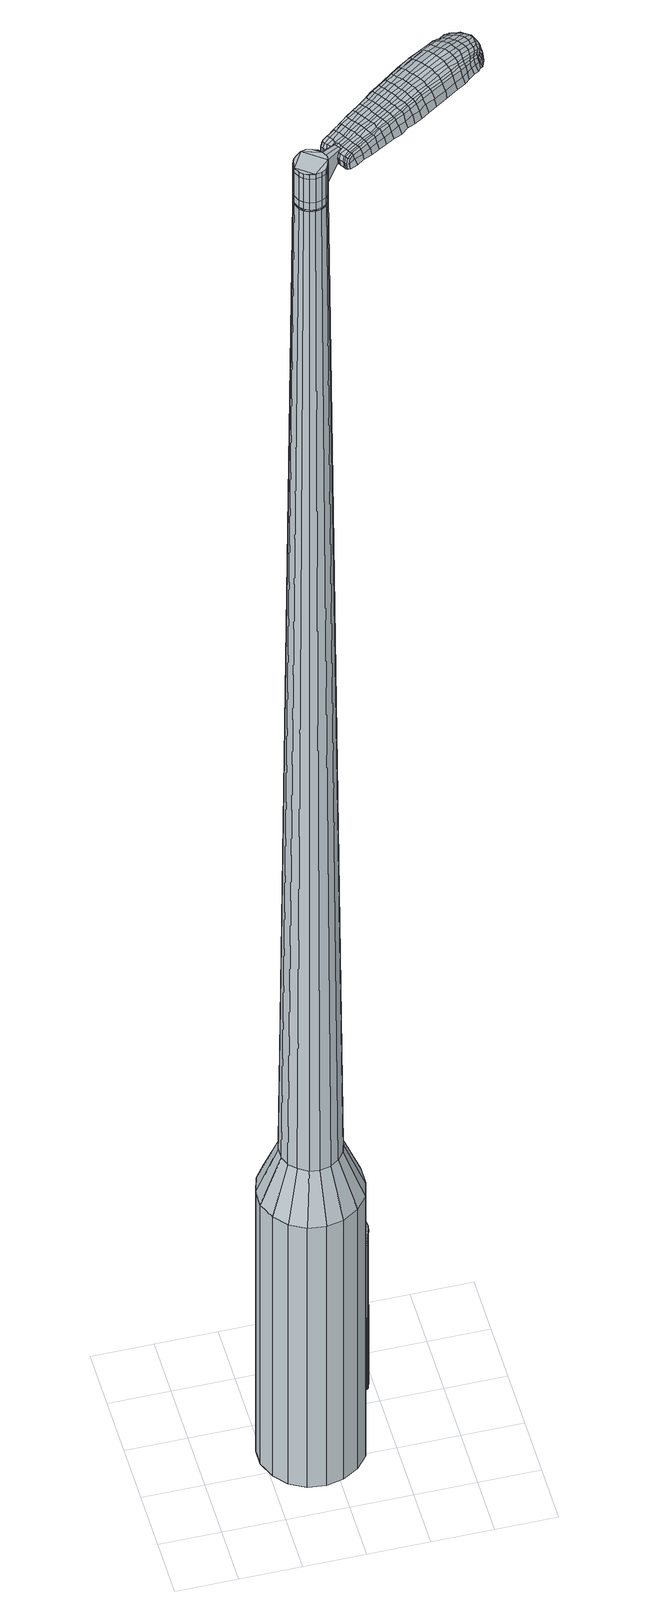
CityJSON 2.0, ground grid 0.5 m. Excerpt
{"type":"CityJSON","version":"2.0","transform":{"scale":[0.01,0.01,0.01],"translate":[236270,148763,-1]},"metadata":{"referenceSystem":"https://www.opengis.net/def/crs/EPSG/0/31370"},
"CityObjects":{
"object1":{"type":"GenericCityObject","attributes":{"cluster":21,"mean_distance_to_centroid":0.13,"new_centroid_x":236270.87,"new_centroid_y":148763.66,"mean_distance_to_camera":10.18,"H1":10.66,"H2":10.54,"Z_final":110.8,"cluster2":-1,"proj_x":236275.42,"proj_y":148771,"id_line":53320,"bearing_l":301.82,"distance":8.64,"orientation":"left","G_obj":31.82},"geometry":[{"type":"MultiSurface","lod":"2","boundaries":[[[0,1,2,3]],[[1,4,5,2]],[[4,6,7,5]],[[6,8,9,7]],[[8,10,11,9]],[[10,12,13,11]],[[12,14,15,13]],[[14,16,17,15]],[[16,18,19,17]],[[18,20,21,19]],[[20,22,23,21]],[[22,24,25,23]],[[24,26,27,25]],[[26,28,29,27]],[[28,30,31,29]],[[30,32,33,31]],[[32,34,35,33]],[[34,0,3,35]],[[36,37,38,39]],[[38,40,41,42]],[[41,43,42]],[[42,44,45,46]],[[45,47,46]],[[46,48,49,50]],[[49,51,50]],[[42,46,50,38]],[[50,52,39,38]],[[53,36,39]],[[2,5,7,35]],[[7,9,11,15]],[[11,13,15]],[[15,17,19,23]],[[19,21,23]],[[23,25,27,31]],[[27,29,31]],[[15,23,31,7]],[[31,33,35,7]],[[3,2,35]],[[1,0,54,55]],[[0,34,56,54]],[[34,32,57,56]],[[32,30,58,57]],[[30,28,59,58]],[[28,26,60,59]],[[26,24,61,60]],[[24,22,62,61]],[[22,20,63,62]],[[20,18,64,63]],[[18,16,65,64]],[[16,14,66,65]],[[14,12,67,66]],[[12,10,68,67]],[[10,8,69,68]],[[8,6,70,69]],[[6,4,71,70]],[[4,1,55,71]],[[55,54,72,73]],[[54,56,74,72]],[[56,57,75,74]],[[57,58,76,75]],[[58,59,77,76]],[[59,60,78,77]],[[60,61,79,78]],[[61,62,80,79]],[[62,63,81,80]],[[63,64,82,81]],[[64,65,83,82]],[[65,66,84,83]],[[66,67,85,84]],[[67,68,86,85]],[[68,69,87,86]],[[69,70,88,87]],[[70,71,89,88]],[[71,55,73,89]],[[90,91,92,93]],[[94,95,91,90]],[[75,96,95,94]],[[97,98,96,75]],[[99,100,98,97]],[[78,101,100,99]],[[102,103,101,78]],[[104,105,103,102]],[[106,107,105,104]],[[108,109,107,106]],[[110,111,109,108]],[[112,113,111,110]],[[114,115,113,112]],[[116,117,115,114]],[[118,119,117,116]],[[88,120,119,118]],[[121,122,120,88]],[[93,92,122,121]],[[123,124,125,126]],[[127,123,126,128]],[[129,127,128,130]],[[131,129,130,132]],[[133,131,132,134]],[[135,133,134,136]],[[137,135,136,138]],[[139,137,138,140]],[[141,139,140,142]],[[143,141,142,144]],[[145,143,144,146]],[[147,145,146,148]],[[149,147,148,150]],[[151,149,150,152]],[[153,151,152,154]],[[155,153,154,156]],[[73,72,90,93]],[[72,74,94,90]],[[74,75,94]],[[76,97,75]],[[76,77,99,97]],[[77,78,99]],[[79,102,78]],[[79,80,104,102]],[[80,81,106,104]],[[81,82,108,106]],[[82,83,110,108]],[[83,84,112,110]],[[84,85,114,112]],[[85,86,116,114]],[[86,87,118,116]],[[87,88,118]],[[89,121,88]],[[89,73,93,121]],[[157,158,92,91]],[[158,159,122,92]],[[159,120,122]],[[160,119,120]],[[160,161,117,119]],[[161,162,115,117]],[[162,163,113,115]],[[163,164,111,113]],[[164,165,109,111]],[[165,166,107,109]],[[166,167,105,107]],[[167,168,103,105]],[[168,101,103]],[[169,100,101]],[[169,170,98,100]],[[170,96,98]],[[171,95,96]],[[171,157,91,95]],[[39,52,155,172]],[[158,157,173,156]],[[53,39,172,124]],[[157,171,125,173]],[[36,53,124,123]],[[171,96,126,125]],[[37,36,123,127]],[[96,170,128,126]],[[38,37,127,129]],[[170,169,130,128]],[[40,38,129,131]],[[169,101,132,130]],[[41,40,131,133]],[[101,168,134,132]],[[43,41,133,135]],[[168,167,136,134]],[[42,43,135,137]],[[167,166,138,136]],[[44,42,137,139]],[[166,165,140,138]],[[45,44,139,141]],[[165,164,142,140]],[[47,45,141,143]],[[164,163,144,142]],[[46,47,143,145]],[[163,162,146,144]],[[48,46,145,147]],[[162,161,148,146]],[[49,48,147,149]],[[161,160,150,148]],[[51,49,149,151]],[[160,120,152,150]],[[50,51,151,153]],[[120,159,154,152]],[[52,50,153,155]],[[159,158,156,154]],[[155,156,174,175]],[[156,173,176,174]],[[173,125,177,176]],[[125,124,178,177]],[[124,172,179,178]],[[172,155,175,179]],[[180,181,182,183]],[[184,180,183,185]],[[180,184,186,187]],[[181,180,187,188]],[[189,190,191,192]],[[193,189,192,194]],[[189,193,195,196]],[[190,189,196,197]],[[198,199,200,201]],[[202,198,201,203]],[[198,202,204,205]],[[199,198,205,206]],[[207,208,209,210]],[[211,207,210,212]],[[207,211,213,214]],[[208,207,214,215]],[[216,217,218,219]],[[220,216,219,221]],[[216,220,222,223]],[[217,216,223,224]],[[225,226,227,228]],[[229,225,228,230]],[[225,229,231,232]],[[226,225,232,233]],[[234,235,236,237]],[[226,234,237,227]],[[234,226,233,238]],[[235,234,238,239]],[[240,241,242,243]],[[235,240,243,236]],[[240,235,239,244]],[[241,240,244,245]],[[246,184,185,247]],[[241,246,247,242]],[[246,241,245,248]],[[184,246,248,186]],[[249,250,251,252]],[[253,249,252,254]],[[249,253,255,256]],[[250,249,256,257]],[[258,259,260,261]],[[250,258,261,251]],[[258,250,257,262]],[[259,258,262,263]],[[264,265,266,267]],[[259,264,267,260]],[[264,259,263,268]],[[265,264,268,269]],[[270,271,272,273]],[[265,270,273,266]],[[270,265,269,274]],[[271,270,274,275]],[[276,181,188,277]],[[271,276,277,272]],[[276,271,275,278]],[[181,276,278,182]],[[279,280,281,282]],[[283,279,282,284]],[[279,283,285,286]],[[280,279,286,287]],[[288,289,290,291]],[[280,288,291,281]],[[288,280,287,292]],[[289,288,292,293]],[[294,295,296,297]],[[289,294,297,290]],[[294,289,293,298]],[[295,294,298,299]],[[300,193,194,301]],[[295,300,301,296]],[[300,295,299,302]],[[193,300,302,195]],[[303,304,305,306]],[[307,303,306,308]],[[303,307,309,310]],[[304,303,310,311]],[[312,313,314,315]],[[304,312,315,305]],[[312,304,311,316]],[[313,312,316,317]],[[318,319,320,321]],[[313,318,321,314]],[[318,313,317,322]],[[319,318,322,323]],[[324,325,326,327]],[[319,324,327,320]],[[324,319,323,328]],[[325,324,328,329]],[[330,190,197,331]],[[325,330,331,326]],[[330,325,329,332]],[[190,330,332,191]],[[333,219,218,334]],[[335,333,334,336]],[[333,335,337,338]],[[219,333,338,221]],[[339,335,336,340]],[[341,339,340,342]],[[339,341,343,344]],[[335,339,344,337]],[[345,341,342,346]],[[347,345,346,348]],[[345,347,349,350]],[[341,345,350,343]],[[351,347,348,352]],[[353,351,352,354]],[[351,353,355,356]],[[347,351,356,349]],[[357,353,354,358]],[[208,357,358,209]],[[357,208,215,359]],[[353,357,359,355]],[[360,361,206,205]],[[362,360,205,204]],[[360,362,363,364]],[[361,360,364,365]],[[366,367,365,364]],[[368,366,364,363]],[[366,368,369,370]],[[367,366,370,371]],[[372,373,371,370]],[[374,372,370,369]],[[372,374,375,376]],[[373,372,376,377]],[[378,379,377,376]],[[380,378,376,375]],[[378,380,213,211]],[[379,378,211,212]],[[381,382,383,384]],[[283,381,384,285]],[[381,283,284,385]],[[382,381,385,386]],[[387,202,203,388]],[[382,387,388,383]],[[387,382,386,389]],[[202,387,389,204]],[[390,391,392,393]],[[229,390,393,231]],[[390,229,230,394]],[[391,390,394,395]],[[396,397,398,399]],[[391,396,399,392]],[[396,391,395,400]],[[397,396,400,401]],[[402,199,206,403]],[[397,402,403,398]],[[402,397,401,404]],[[199,402,404,200]],[[405,406,407,408]],[[187,405,408,188]],[[405,187,186,409]],[[406,405,409,410]],[[411,412,413,414]],[[406,411,414,407]],[[411,406,410,415]],[[412,411,415,416]],[[417,210,209,418]],[[412,417,418,413]],[[417,412,416,419]],[[210,417,419,212]],[[420,421,422,423]],[[192,420,423,194]],[[420,192,191,424]],[[421,420,424,425]],[[426,214,213,427]],[[421,426,427,422]],[[426,421,425,428]],[[214,426,428,215]],[[429,430,431,432]],[[307,429,432,309]],[[429,307,308,433]],[[430,429,433,434]],[[435,220,221,436]],[[430,435,436,431]],[[435,430,434,437]],[[220,435,437,222]],[[438,439,440,441]],[[253,438,441,255]],[[438,253,254,442]],[[439,438,442,443]],[[444,445,446,447]],[[439,444,447,440]],[[444,439,443,448]],[[445,444,448,449]],[[450,217,224,451]],[[445,450,451,446]],[[450,445,449,452]],[[217,450,452,218]],[[453,454,443,442]],[[252,453,442,254]],[[453,252,251,455]],[[454,453,455,456]],[[457,458,449,448]],[[454,457,448,443]],[[457,454,456,459]],[[458,457,459,460]],[[461,334,218,452]],[[458,461,452,449]],[[461,458,460,462]],[[334,461,462,336]],[[463,464,465,466]],[[310,463,466,311]],[[463,310,309,432]],[[464,463,432,431]],[[467,338,337,468]],[[464,467,468,465]],[[467,464,431,436]],[[338,467,436,221]],[[469,470,456,455]],[[261,469,455,251]],[[469,261,260,471]],[[470,469,471,472]],[[473,474,460,459]],[[470,473,459,456]],[[473,470,472,475]],[[474,473,475,476]],[[477,340,336,462]],[[474,477,462,460]],[[477,474,476,478]],[[340,477,478,342]],[[479,480,481,482]],[[316,479,482,317]],[[479,316,311,466]],[[480,479,466,465]],[[483,344,343,484]],[[480,483,484,481]],[[483,480,465,468]],[[344,483,468,337]],[[485,486,472,471]],[[267,485,471,260]],[[485,267,266,487]],[[486,485,487,488]],[[489,490,476,475]],[[486,489,475,472]],[[489,486,488,491]],[[490,489,491,492]],[[493,346,342,478]],[[490,493,478,476]],[[493,490,492,494]],[[346,493,494,348]],[[495,496,497,498]],[[322,495,498,323]],[[495,322,317,482]],[[496,495,482,481]],[[499,350,349,500]],[[496,499,500,497]],[[499,496,481,484]],[[350,499,484,343]],[[501,502,488,487]],[[273,501,487,266]],[[501,273,272,503]],[[502,501,503,504]],[[505,506,492,491]],[[502,505,491,488]],[[505,502,504,507]],[[506,505,507,508]],[[509,352,348,494]],[[506,509,494,492]],[[509,506,508,510]],[[352,509,510,354]],[[511,512,513,514]],[[328,511,514,329]],[[511,328,323,498]],[[512,511,498,497]],[[515,356,355,516]],[[512,515,516,513]],[[515,512,497,500]],[[356,515,500,349]],[[517,518,504,503]],[[277,517,503,272]],[[517,277,188,408]],[[518,517,408,407]],[[519,520,508,507]],[[518,519,507,504]],[[519,518,407,414]],[[520,519,414,413]],[[521,358,354,510]],[[520,521,510,508]],[[521,520,413,418]],[[358,521,418,209]],[[522,523,425,424]],[[332,522,424,191]],[[522,332,329,514]],[[523,522,514,513]],[[524,359,215,428]],[[523,524,428,425]],[[524,523,513,516]],[[359,524,516,355]],[[525,526,386,385]],[[282,525,385,284]],[[525,282,281,527]],[[526,525,527,528]],[[529,362,204,389]],[[526,529,389,386]],[[529,526,528,530]],[[362,529,530,363]],[[531,532,533,534]],[[232,531,534,233]],[[531,232,231,393]],[[532,531,393,392]],[[535,536,537,538]],[[532,535,538,533]],[[535,532,392,399]],[[536,535,399,398]],[[539,361,365,540]],[[536,539,540,537]],[[539,536,398,403]],[[361,539,403,206]],[[541,542,528,527]],[[291,541,527,281]],[[541,291,290,543]],[[542,541,543,544]],[[545,368,363,530]],[[542,545,530,528]],[[545,542,544,546]],[[368,545,546,369]],[[547,548,549,550]],[[238,547,550,239]],[[547,238,233,534]],[[548,547,534,533]],[[551,552,553,554]],[[548,551,554,549]],[[551,548,533,538]],[[552,551,538,537]],[[555,367,371,556]],[[552,555,556,553]],[[555,552,537,540]],[[367,555,540,365]],[[557,558,544,543]],[[297,557,543,290]],[[557,297,296,559]],[[558,557,559,560]],[[561,374,369,546]],[[558,561,546,544]],[[561,558,560,562]],[[374,561,562,375]],[[563,564,565,566]],[[244,563,566,245]],[[563,244,239,550]],[[564,563,550,549]],[[567,568,569,570]],[[564,567,570,565]],[[567,564,549,554]],[[568,567,554,553]],[[571,373,377,572]],[[568,571,572,569]],[[571,568,553,556]],[[373,571,556,371]],[[573,574,560,559]],[[301,573,559,296]],[[573,301,194,423]],[[574,573,423,422]],[[575,380,375,562]],[[574,575,562,560]],[[575,574,422,427]],[[380,575,427,213]],[[576,577,410,409]],[[248,576,409,186]],[[576,248,245,566]],[[577,576,566,565]],[[578,579,416,415]],[[577,578,415,410]],[[578,577,565,570]],[[579,578,570,569]],[[580,379,212,419]],[[579,580,419,416]],[[580,579,569,572]],[[379,580,572,377]],[[581,582,583,584]],[[584,583,585,586]],[[587,585,583,588]],[[588,583,582,589]],[[590,591,592,593]],[[593,592,594,595]],[[596,594,592,597]],[[597,592,591,598]],[[599,600,601,602]],[[602,601,603,604]],[[605,603,601,606]],[[606,601,600,607]],[[608,609,610,611]],[[611,610,612,613]],[[614,612,610,615]],[[615,610,609,616]],[[617,618,619,620]],[[620,619,621,622]],[[623,621,619,624]],[[624,619,618,625]],[[626,627,628,629]],[[629,628,630,631]],[[632,630,628,633]],[[633,628,627,634]],[[635,636,637,638]],[[638,637,627,626]],[[634,627,637,639]],[[639,637,636,640]],[[641,642,643,644]],[[644,643,636,635]],[[640,636,643,645]],[[645,643,642,646]],[[586,585,647,648]],[[648,647,642,641]],[[646,642,647,649]],[[649,647,585,587]],[[650,651,652,653]],[[653,652,654,655]],[[656,654,652,657]],[[657,652,651,658]],[[659,660,661,662]],[[662,661,651,650]],[[658,651,661,663]],[[663,661,660,664]],[[665,666,667,668]],[[668,667,660,659]],[[664,660,667,669]],[[669,667,666,670]],[[671,672,673,674]],[[674,673,666,665]],[[670,666,673,675]],[[675,673,672,676]],[[589,582,677,678]],[[678,677,672,671]],[[676,672,677,679]],[[679,677,582,581]],[[680,681,682,683]],[[683,682,684,685]],[[686,684,682,687]],[[687,682,681,688]],[[689,690,691,692]],[[692,691,681,680]],[[688,681,691,693]],[[693,691,690,694]],[[695,696,697,698]],[[698,697,690,689]],[[694,690,697,699]],[[699,697,696,700]],[[595,594,701,702]],[[702,701,696,695]],[[700,696,701,703]],[[703,701,594,596]],[[704,705,706,707]],[[707,706,708,709]],[[710,708,706,711]],[[711,706,705,712]],[[713,714,715,716]],[[716,715,705,704]],[[712,705,715,717]],[[717,715,714,718]],[[719,720,721,722]],[[722,721,714,713]],[[718,714,721,723]],[[723,721,720,724]],[[725,726,727,728]],[[728,727,720,719]],[[724,720,727,729]],[[729,727,726,730]],[[598,591,731,732]],[[732,731,726,725]],[[730,726,731,733]],[[733,731,591,590]],[[617,620,734,735]],[[735,734,736,737]],[[738,736,734,739]],[[739,734,620,622]],[[737,736,740,741]],[[741,740,742,743]],[[744,742,740,745]],[[745,740,736,738]],[[743,742,746,747]],[[747,746,748,749]],[[750,748,746,751]],[[751,746,742,744]],[[749,748,752,753]],[[753,752,754,755]],[[756,754,752,757]],[[757,752,748,750]],[[755,754,758,759]],[[759,758,609,608]],[[616,609,758,760]],[[760,758,754,756]],[[607,761,762,606]],[[606,762,763,605]],[[764,763,762,765]],[[765,762,761,766]],[[766,767,768,765]],[[765,768,769,764]],[[770,769,768,771]],[[771,768,767,772]],[[772,773,774,771]],[[771,774,775,770]],[[776,775,774,777]],[[777,774,773,778]],[[778,779,780,777]],[[777,780,781,776]],[[614,781,780,612]],[[612,780,779,613]],[[782,783,784,785]],[[785,784,684,686]],[[685,684,784,786]],[[786,784,783,787]],[[604,603,788,789]],[[789,788,783,782]],[[787,783,788,790]],[[790,788,603,605]],[[791,792,793,794]],[[794,793,630,632]],[[631,630,793,795]],[[795,793,792,796]],[[797,798,799,800]],[[800,799,792,791]],[[796,792,799,801]],[[801,799,798,802]],[[607,600,803,804]],[[804,803,798,797]],[[802,798,803,805]],[[805,803,600,599]],[[806,807,808,809]],[[809,808,588,589]],[[587,588,808,810]],[[810,808,807,811]],[[812,813,814,815]],[[815,814,807,806]],[[811,807,814,816]],[[816,814,813,817]],[[608,611,818,819]],[[819,818,813,812]],[[817,813,818,820]],[[820,818,611,613]],[[821,822,823,824]],[[824,823,593,595]],[[590,593,823,825]],[[825,823,822,826]],[[614,615,827,828]],[[828,827,822,821]],[[826,822,827,829]],[[829,827,615,616]],[[830,831,832,833]],[[833,832,708,710]],[[709,708,832,834]],[[834,832,831,835]],[[622,621,836,837]],[[837,836,831,830]],[[835,831,836,838]],[[838,836,621,623]],[[839,840,841]],[[841,840,654,656]],[[655,654,840,842]],[[842,840,839,843]],[[844,845,846,847]],[[847,846,839,841]],[[843,839,846,848]],[[848,846,845,849]],[[625,618,850,851]],[[851,850,845,844]],[[849,845,850,852]],[[852,850,618,617]],[[843,853,854,842]],[[842,854,653,655]],[[650,653,854,855]],[[855,854,853,856]],[[849,857,858,848]],[[848,858,853,843]],[[856,853,858,859]],[[859,858,857,860]],[[617,735,861,852]],[[852,861,857,849]],[[860,857,861,862]],[[862,861,735,737]],[[863,864,865,866]],[[866,865,711,712]],[[710,711,865,833]],[[833,865,864,830]],[[738,739,867,868]],[[868,867,864,863]],[[830,864,867,837]],[[837,867,739,622]],[[856,869,855]],[[855,869,662,650]],[[659,662,869,870]],[[870,869,871]],[[860,872,873,859]],[[859,873,869,856]],[[871,869,873,874]],[[874,873,872,875]],[[737,741,876,862]],[[862,876,872,860]],[[875,872,876,877]],[[877,876,741,743]],[[878,879,880,881]],[[881,880,717,718]],[[712,717,880,866]],[[866,880,879,863]],[[744,745,882,883]],[[883,882,879,878]],[[863,879,882,868]],[[868,882,745,738]],[[871,884,885,870]],[[870,885,668,659]],[[665,668,885,886]],[[886,885,884,887]],[[875,888,889,874]],[[874,889,884,871]],[[887,884,889,890]],[[890,889,888,891]],[[743,747,892,877]],[[877,892,888,875]],[[891,888,892,893]],[[893,892,747,749]],[[894,895,896,897]],[[897,896,723,724]],[[718,723,896,881]],[[881,896,895,878]],[[750,751,898,899]],[[899,898,895,894]],[[878,895,898,883]],[[883,898,751,744]],[[887,900,901,886]],[[886,901,674,665]],[[671,674,901,902]],[[902,901,900,903]],[[891,904,905,890]],[[890,905,900,887]],[[903,900,905,906]],[[906,905,904,907]],[[749,753,908,893]],[[893,908,904,891]],[[907,904,908,909]],[[909,908,753,755]],[[910,911,912,913]],[[913,912,729,730]],[[724,729,912,897]],[[897,912,911,894]],[[756,757,914,915]],[[915,914,911,910]],[[894,911,914,899]],[[899,914,757,750]],[[903,916,917,902]],[[902,917,678,671]],[[589,678,917,809]],[[809,917,916,806]],[[907,918,919,906]],[[906,919,916,903]],[[806,916,919,815]],[[815,919,918,812]],[[755,759,920,909]],[[909,920,918,907]],[[812,918,920,819]],[[819,920,759,608]],[[826,921,922,825]],[[825,922,733,590]],[[730,733,922,913]],[[913,922,921,910]],[[616,760,923,829]],[[829,923,921,826]],[[910,921,923,915]],[[915,923,760,756]],[[787,924,925,786]],[[786,925,683,685]],[[680,683,925,926]],[[926,925,924,927]],[[605,763,928,790]],[[790,928,924,787]],[[927,924,928,929]],[[929,928,763,764]],[[930,931,932,933]],[[933,932,633,634]],[[632,633,932,794]],[[794,932,931,791]],[[934,935,936,937]],[[937,936,931,930]],[[791,931,936,800]],[[800,936,935,797]],[[766,761,938,939]],[[939,938,935,934]],[[797,935,938,804]],[[804,938,761,607]],[[927,940,941,926]],[[926,941,692,680]],[[689,692,941,942]],[[942,941,940,943]],[[764,769,944,929]],[[929,944,940,927]],[[943,940,944,945]],[[945,944,769,770]],[[946,947,948,949]],[[949,948,639,640]],[[634,639,948,933]],[[933,948,947,930]],[[950,951,952,953]],[[953,952,947,946]],[[930,947,952,937]],[[937,952,951,934]],[[772,767,954,955]],[[955,954,951,950]],[[934,951,954,939]],[[939,954,767,766]],[[943,956,957,942]],[[942,957,698,689]],[[695,698,957,958]],[[958,957,956,959]],[[770,775,960,945]],[[945,960,956,943]],[[959,956,960,961]],[[961,960,775,776]],[[962,963,964,965]],[[965,964,645,646]],[[640,645,964,949]],[[949,964,963,946]],[[966,967,968,969]],[[969,968,963,962]],[[946,963,968,953]],[[953,968,967,950]],[[778,773,970,971]],[[971,970,967,966]],[[950,967,970,955]],[[955,970,773,772]],[[959,972,973,958]],[[958,973,702,695]],[[595,702,973,824]],[[824,973,972,821]],[[776,781,974,961]],[[961,974,972,959]],[[821,972,974,828]],[[828,974,781,614]],[[811,975,976,810]],[[810,976,649,587]],[[646,649,976,965]],[[965,976,975,962]],[[817,977,978,816]],[[816,978,975,811]],[[962,975,978,969]],[[969,978,977,966]],[[613,779,979,820]],[[820,979,977,817]],[[966,977,979,971]],[[971,979,779,778]],[[581,584,183,182]],[[584,586,185,183]],[[596,597,196,195]],[[597,598,197,196]],[[599,602,201,200]],[[602,604,203,201]],[[623,624,223,222]],[[624,625,224,223]],[[626,629,228,227]],[[629,631,230,228]],[[635,638,237,236]],[[638,626,227,237]],[[641,644,243,242]],[[644,635,236,243]],[[586,648,247,185]],[[648,641,242,247]],[[656,657,256,255]],[[657,658,257,256]],[[658,663,262,257]],[[663,664,263,262]],[[664,669,268,263]],[[669,670,269,268]],[[670,675,274,269]],[[675,676,275,274]],[[676,679,278,275]],[[679,581,182,278]],[[686,687,286,285]],[[687,688,287,286]],[[688,693,292,287]],[[693,694,293,292]],[[694,699,298,293]],[[699,700,299,298]],[[700,703,302,299]],[[703,596,195,302]],[[704,707,306,305]],[[707,709,308,306]],[[713,716,315,314]],[[716,704,305,315]],[[719,722,321,320]],[[722,713,314,321]],[[725,728,327,326]],[[728,719,320,327]],[[598,732,331,197]],[[732,725,326,331]],[[782,785,384,383]],[[785,686,285,384]],[[604,789,388,203]],[[789,782,383,388]],[[631,795,394,230]],[[795,796,395,394]],[[796,801,400,395]],[[801,802,401,400]],[[802,805,404,401]],[[805,599,200,404]],[[709,834,433,308]],[[834,835,434,433]],[[835,838,437,434]],[[838,623,222,437]],[[841,441,440]],[[841,656,255,441]],[[844,847,447,446]],[[847,841,440,447]],[[625,851,451,224]],[[851,844,446,451]],[[980,981,982,983]],[[984,985,983,982]],[[986,987,988,989]],[[990,991,992,993]],[[981,994,995,982]],[[996,984,982,995]],[[997,986,989,998]],[[999,1000,991,990]],[[994,1001,1002,995]],[[1002,1003,996,995]],[[1004,997,998,1005]],[[1006,1000,999,1007]],[[1001,1008,1009,1002]],[[1009,1010,1003,1002]],[[1011,1004,1005,1012]],[[1013,1006,1007,1014]],[[1015,1016,1017,1018]],[[1019,1020,1016,1015]],[[1019,1021,1022,1020]],[[1021,1023,1024,1022]],[[1025,1026,1027,1028]],[[1029,1030,1026,1025]],[[1031,1032,1030,1029]],[[1033,1034,1032,1031]],[[1028,1017,1016,1025]],[[1025,1016,1020,1029]],[[1020,1022,1031,1029]],[[1022,1024,1033,1031]],[[989,988,985,984]],[[998,989,984,996]],[[1003,1005,998,996]],[[1010,1012,1005,1003]],[[990,993,987,986]],[[999,990,986,997]],[[1007,999,997,1004]],[[1014,1007,1004,1011]],[[991,1015,1018,992]],[[1000,1019,1015,991]],[[1021,1019,1000,1006]],[[1023,1021,1006,1013]],[[1035,1036,1037,1038]],[[1037,1039,1040,1041]],[[1037,1041,1042,1043]],[[1037,1043,1038]],[[1044,1035,1038,1045]],[[1046,1045,1038,1047]],[[1048,1047,1038]],[[1049,1037,1036,1050]],[[1051,1049,1050,1052]],[[1053,1051,1052,1054]],[[1055,1053,1054,1056]],[[1057,1055,1056,1058]],[[1058,1059,1060,1061]],[[1058,1061,1062,1063]],[[1058,1063,1064,1065]],[[1064,1066,1067,1068]],[[1064,1068,1069,1070]],[[1064,1070,1065]],[[1058,1065,1057]],[[1071,1072,1036,1035]],[[1073,1074,1039,1037]],[[1075,1076,1048,1038]],[[1072,1077,1050,1036]],[[1078,1073,1037,1049]],[[1077,1079,1052,1050]],[[1080,1078,1049,1051]],[[1079,1081,1054,1052]],[[1082,1080,1051,1053]],[[1081,1083,1056,1054]],[[1084,1082,1053,1055]],[[1083,1085,1058,1056]],[[1086,1084,1055,1057]],[[1085,1087,1059,1058]],[[1088,1089,1066,1064]],[[1090,1086,1057,1065]],[[1060,1059,1087,1091]],[[1061,1060,1091,1092]],[[1062,1061,1092,1093]],[[1063,1062,1093,1094]],[[1064,1063,1094,1088]],[[1095,1071,1035,1044]],[[1096,1095,1044,1045]],[[1097,1096,1045,1046]],[[1098,1097,1046,1047]],[[1076,1098,1047,1048]],[[1040,1039,1074,1099]],[[1067,1066,1089,1100]],[[1041,1040,1099,1101]],[[1042,1041,1101,1102]],[[1043,1042,1102,1103]],[[1038,1043,1103,1075]],[[1068,1067,1100,1104]],[[1069,1068,1104,1105]],[[1070,1069,1105,1106]],[[1065,1070,1106,1090]]]}]}
},
"vertices":[
[123,91,384],[129,77,384],[129,77,96],[123,91,96],[129,62,384],[129,62,96],[125,48,384],[125,48,96],[116,37,384],[116,37,96],[103,29,384],[103,29,96],[89,26,384],[89,26,96],[74,28,384],[74,28,96],[61,35,384],[61,35,96],[52,46,384],[52,46,96],[46,60,384],[46,60,96],[46,74,384],[46,74,96],[50,88,384],[50,88,96],[59,100,384],[59,100,96],[72,108,384],[72,108,96],[86,111,384],[86,111,96],[101,109,384],[101,109,96],[114,102,384],[114,102,96],[92,81,1524],[87,82,1524],[83,81,1524],[99,76,1524],[79,78,1524],[76,75,1524],[74,66,1524],[74,70,1524],[76,61,1524],[79,58,1524],[88,55,1524],[83,56,1524],[93,56,1524],[97,58,1524],[101,67,1524],[99,62,1524],[101,71,1524],[96,79,1524],[109,82,429],[112,74,429],[103,88,429],[95,92,429],[87,94,429],[78,92,429],[71,87,429],[65,80,429],[63,72,429],[63,63,429],[66,55,429],[72,49,429],[80,44,429],[88,43,429],[97,45,429],[104,50,429],[110,57,429],[112,65,429],[99,76,1483],[101,71,1483],[96,79,1483],[92,81,1483],[87,82,1483],[83,81,1483],[79,78,1483],[76,75,1483],[74,70,1483],[74,66,1483],[76,61,1483],[79,58,1483],[83,56,1483],[88,55,1483],[93,56,1483],[97,58,1483],[99,62,1483],[101,67,1483],[98,75,1483],[98,75,1485],[100,71,1485],[100,71,1483],[95,79,1483],[95,79,1485],[92,81,1485],[87,81,1483],[87,81,1485],[83,80,1483],[83,80,1485],[79,78,1485],[76,74,1483],[76,74,1485],[75,70,1483],[75,70,1485],[75,66,1483],[75,66,1485],[77,62,1483],[77,62,1485],[80,58,1483],[80,58,1485],[84,56,1483],[84,56,1485],[88,56,1483],[88,56,1485],[92,56,1483],[92,56,1485],[96,59,1483],[96,59,1485],[99,62,1485],[100,67,1483],[100,67,1485],[92,81,1519],[96,79,1519],[96,79,1493],[92,81,1493],[87,82,1519],[87,82,1493],[83,81,1519],[83,81,1493],[79,78,1519],[79,78,1493],[76,75,1519],[76,75,1493],[74,70,1519],[74,70,1493],[74,66,1519],[74,66,1493],[76,61,1519],[76,61,1493],[79,58,1519],[79,58,1493],[83,56,1519],[83,56,1493],[88,55,1519],[88,55,1493],[93,56,1519],[93,56,1493],[97,58,1519],[97,58,1493],[99,62,1519],[99,62,1493],[101,67,1519],[101,67,1493],[101,71,1519],[101,71,1493],[99,76,1485],[101,71,1485],[101,67,1485],[97,58,1485],[93,56,1485],[88,55,1485],[83,56,1485],[79,58,1485],[76,61,1485],[74,66,1485],[74,70,1485],[76,75,1485],[83,81,1485],[87,82,1485],[96,79,1485],[99,76,1519],[99,76,1493],[117,83,1513],[117,83,1518],[115,85,1513],[113,88,1513],[113,88,1518],[115,85,1518],[188,108,1519],[182,104,1518],[184,104,1509],[190,107,1510],[196,112,1519],[197,112,1510],[194,113,1526],[186,109,1525],[180,105,1525],[168,141,1519],[162,137,1518],[162,135,1525],[168,139,1525],[175,145,1519],[175,144,1526],[176,147,1510],[168,143,1510],[162,139,1509],[240,164,1519],[241,161,1519],[242,162,1513],[240,165,1513],[237,167,1519],[237,168,1513],[235,166,1524],[238,164,1524],[240,160,1524],[177,125,1530],[170,121,1529],[172,119,1529],[178,123,1530],[184,130,1531],[186,127,1531],[182,133,1530],[175,128,1530],[168,125,1529],[108,83,1512],[110,80,1512],[111,81,1517],[109,83,1517],[107,85,1512],[108,86,1517],[107,86,1506],[109,83,1506],[110,81,1506],[238,140,1519],[235,138,1519],[237,137,1512],[239,140,1512],[239,142,1518],[241,141,1512],[238,142,1522],[237,141,1523],[234,139,1524],[231,135,1519],[227,132,1519],[228,131,1512],[233,135,1512],[230,136,1524],[226,133,1525],[222,128,1519],[215,124,1519],[217,124,1511],[224,128,1511],[221,129,1526],[214,125,1526],[206,118,1519],[207,118,1510],[204,119,1526],[123,73,1513],[130,76,1513],[129,77,1518],[122,73,1517],[118,70,1512],[119,71,1516],[119,70,1506],[125,72,1507],[131,76,1507],[137,80,1514],[143,83,1515],[142,84,1520],[135,80,1519],[138,79,1507],[145,83,1507],[150,87,1515],[156,90,1516],[155,91,1522],[148,87,1521],[151,86,1508],[158,90,1508],[163,94,1517],[169,97,1517],[168,98,1524],[161,95,1523],[165,93,1508],[171,97,1509],[176,101,1518],[174,102,1524],[177,100,1509],[220,171,1519],[216,170,1519],[217,168,1524],[220,170,1523],[222,172,1518],[222,171,1522],[222,173,1512],[220,173,1512],[217,171,1512],[212,167,1519],[207,165,1519],[207,163,1525],[212,166,1524],[212,169,1512],[207,167,1512],[202,162,1519],[195,158,1519],[195,156,1526],[202,160,1526],[202,164,1511],[195,160,1511],[185,152,1519],[185,150,1526],[185,154,1510],[107,98,1513],[114,103,1513],[114,104,1507],[108,100,1507],[103,95,1512],[103,96,1506],[104,95,1516],[107,97,1517],[114,101,1518],[120,107,1514],[126,111,1515],[126,113,1507],[120,109,1507],[120,106,1519],[126,110,1520],[132,116,1515],[138,120,1516],[138,122,1508],[132,117,1508],[132,114,1521],[138,118,1522],[144,124,1517],[150,128,1517],[150,130,1509],[144,126,1508],[144,122,1523],[150,127,1524],[156,133,1518],[156,135,1509],[156,131,1524],[114,86,1519],[115,84,1519],[120,90,1520],[122,88,1520],[119,92,1520],[112,88,1519],[126,94,1522],[128,92,1522],[133,98,1523],[134,96,1523],[131,101,1523],[125,97,1521],[139,102,1524],[141,99,1524],[145,106,1525],[147,103,1525],[144,109,1525],[137,105,1524],[152,110,1526],[153,107,1526],[158,114,1527],[160,111,1527],[156,117,1527],[150,113,1526],[164,118,1528],[166,115,1528],[162,121,1528],[236,162,1527],[238,159,1527],[233,165,1526],[229,163,1527],[232,160,1528],[234,156,1528],[226,156,1529],[228,153,1529],[224,159,1528],[218,156,1530],[220,153,1530],[222,149,1530],[214,149,1531],[216,145,1531],[211,152,1530],[204,147,1531],[206,144,1531],[208,141,1531],[195,137,1531],[197,134,1531],[193,140,1531],[224,172,1518],[227,171,1519],[228,173,1513],[224,173,1513],[223,171,1523],[226,170,1523],[232,170,1519],[232,171,1513],[231,169,1524],[241,144,1518],[242,147,1518],[240,146,1523],[239,144,1523],[242,143,1513],[243,146,1513],[243,150,1519],[243,154,1519],[242,153,1524],[241,150,1523],[244,150,1513],[244,154,1513],[243,158,1519],[241,157,1524],[243,158,1513],[185,110,1528],[185,112,1528],[178,108,1528],[179,106,1527],[193,114,1528],[192,116,1529],[183,114,1529],[182,117,1530],[175,113,1529],[177,110,1528],[191,118,1529],[190,121,1530],[180,120,1530],[174,116,1529],[188,124,1531],[169,137,1528],[170,135,1529],[177,140,1529],[176,142,1528],[163,133,1527],[164,131,1528],[172,132,1529],[180,137,1530],[166,128,1528],[102,93,1512],[103,91,1512],[104,91,1517],[103,93,1517],[102,94,1506],[103,92,1506],[105,88,1512],[106,89,1517],[105,89,1506],[116,70,1512],[115,72,1512],[116,71,1506],[117,70,1506],[117,71,1517],[116,73,1517],[114,73,1512],[112,76,1512],[113,76,1506],[115,73,1506],[115,74,1517],[113,77,1517],[111,78,1512],[112,78,1506],[112,79,1517],[121,74,1519],[120,75,1519],[128,78,1520],[127,79,1520],[119,77,1519],[118,79,1519],[126,81,1520],[124,83,1520],[116,82,1519],[123,86,1520],[108,96,1519],[109,94,1519],[115,98,1520],[114,100,1520],[111,91,1519],[117,96,1520],[134,81,1521],[133,83,1521],[141,85,1522],[140,86,1522],[132,85,1521],[131,87,1521],[139,88,1522],[137,91,1523],[129,89,1522],[136,93,1523],[120,104,1521],[121,103,1521],[127,107,1522],[126,109,1522],[123,100,1521],[129,104,1522],[147,89,1523],[146,90,1523],[154,92,1524],[153,94,1524],[145,92,1523],[144,95,1524],[151,96,1525],[150,98,1525],[142,97,1524],[148,101,1525],[132,113,1523],[134,111,1523],[140,115,1524],[139,117,1524],[135,108,1524],[142,112,1525],[160,96,1525],[159,97,1525],[167,99,1526],[166,101,1526],[158,100,1526],[156,102,1526],[164,103,1527],[163,106,1527],[155,105,1526],[161,108,1527],[145,121,1525],[146,119,1525],[152,123,1526],[151,125,1526],[148,116,1526],[154,120,1527],[173,103,1527],[172,104,1527],[171,107,1527],[169,109,1528],[167,112,1528],[157,129,1527],[158,127,1527],[160,124,1528],[222,169,1525],[224,169,1525],[218,168,1526],[221,167,1526],[229,167,1526],[225,165,1527],[237,143,1525],[238,145,1525],[235,143,1526],[234,141,1525],[239,148,1525],[239,152,1526],[236,149,1527],[236,146,1526],[239,155,1526],[235,153,1527],[214,165,1526],[216,164,1527],[208,163,1527],[211,161,1528],[220,162,1528],[214,159,1529],[230,138,1526],[231,140,1527],[225,136,1528],[225,134,1527],[231,143,1527],[231,146,1528],[225,142,1529],[225,139,1528],[230,150,1528],[224,146,1530],[203,159,1528],[205,158,1529],[196,155,1528],[198,154,1529],[208,155,1529],[201,151,1530],[220,131,1528],[220,133,1528],[213,128,1529],[213,126,1528],[220,135,1529],[219,139,1530],[211,134,1530],[212,131,1530],[218,142,1530],[210,137,1531],[186,149,1529],[188,147,1529],[190,144,1530],[203,120,1528],[203,122,1529],[202,125,1530],[200,128,1530],[199,131,1531],[183,105,1509],[181,106,1518],[187,110,1518],[189,109,1509],[195,114,1519],[196,113,1510],[193,115,1525],[186,110,1525],[179,107,1525],[163,133,1525],[163,135,1518],[169,139,1518],[169,137,1525],[176,144,1519],[176,142,1525],[177,146,1510],[169,141,1509],[164,137,1509],[240,161,1513],[239,160,1519],[238,163,1519],[239,164,1513],[235,166,1519],[236,166,1513],[234,165,1524],[237,162,1524],[238,160,1524],[172,119,1528],[171,122,1528],[177,125,1529],[179,123,1529],[185,130,1529],[186,127,1529],[183,133,1529],[175,128,1529],[169,125,1528],[112,82,1516],[112,82,1512],[110,84,1512],[111,84,1516],[109,86,1512],[109,87,1516],[109,87,1506],[111,84,1506],[112,82,1506],[235,139,1512],[234,140,1519],[236,142,1518],[238,141,1512],[238,143,1518],[239,142,1512],[237,143,1522],[235,142,1523],[233,140,1523],[227,133,1512],[226,133,1519],[230,137,1519],[232,136,1512],[229,138,1524],[224,134,1525],[216,125,1511],[214,126,1519],[221,130,1519],[223,129,1511],[219,131,1525],[213,127,1526],[205,120,1519],[206,119,1510],[203,121,1526],[128,78,1518],[129,78,1513],[122,74,1513],[121,75,1517],[118,72,1512],[118,73,1515],[119,72,1506],[124,74,1506],[130,77,1507],[141,86,1520],[142,85,1514],[136,81,1514],[134,82,1519],[137,81,1507],[144,84,1507],[154,93,1522],[155,92,1516],[149,89,1515],[147,89,1521],[151,88,1508],[157,91,1508],[167,100,1523],[168,99,1517],[162,96,1516],[160,96,1522],[164,95,1508],[170,98,1508],[175,103,1517],[173,103,1524],[177,102,1509],[218,167,1523],[217,168,1519],[220,169,1518],[220,168,1523],[222,170,1518],[222,169,1522],[222,171,1512],[220,171,1512],[217,169,1512],[208,162,1525],[208,163,1519],[213,166,1519],[213,164,1524],[213,167,1512],[208,165,1512],[196,155,1526],[196,156,1519],[203,160,1519],[203,159,1525],[203,162,1511],[196,158,1511],[186,150,1519],[186,148,1526],[187,152,1510],[115,103,1507],[115,101,1513],[109,97,1513],[109,98,1506],[105,94,1512],[105,95,1506],[106,93,1515],[109,96,1517],[115,100,1518],[127,111,1507],[127,110,1514],[121,105,1514],[121,107,1507],[121,104,1519],[127,108,1520],[139,120,1508],[139,118,1516],[133,114,1515],[133,116,1508],[133,113,1521],[139,117,1522],[152,129,1508],[151,127,1517],[145,123,1516],[146,125,1508],[145,121,1522],[151,125,1523],[157,131,1517],[158,133,1509],[157,129,1524],[115,87,1518],[116,84,1518],[121,90,1519],[122,88,1519],[119,93,1519],[113,89,1518],[127,94,1520],[128,92,1520],[133,98,1521],[135,96,1521],[132,101,1521],[125,97,1520],[140,102,1523],[141,100,1523],[146,106,1524],[147,104,1524],[144,109,1524],[138,105,1523],[152,110,1525],[154,107,1525],[158,114,1526],[160,111,1526],[157,117,1526],[150,113,1525],[165,118,1527],[166,115,1527],[163,121,1527],[236,158,1526],[235,161,1526],[232,164,1525],[229,162,1526],[231,159,1526],[233,156,1526],[228,153,1528],[226,156,1528],[223,159,1527],[217,155,1528],[220,152,1529],[222,149,1529],[216,145,1530],[214,148,1530],[211,151,1529],[204,147,1530],[206,144,1530],[208,141,1530],[197,134,1530],[195,137,1530],[193,140,1530],[227,171,1513],[226,169,1518],[224,170,1518],[224,171,1512],[223,169,1523],[226,168,1523],[231,168,1519],[231,169,1513],[230,167,1523],[238,147,1523],[240,147,1518],[239,145,1518],[237,145,1523],[240,144,1512],[241,147,1512],[240,153,1523],[241,154,1519],[241,150,1519],[239,150,1523],[242,150,1513],[242,154,1513],[241,157,1519],[239,156,1524],[241,158,1513],[178,109,1527],[184,112,1527],[185,111,1527],[179,108,1526],[192,115,1527],[192,117,1528],[176,114,1528],[182,117,1528],[183,115,1528],[177,111,1527],[191,119,1528],[189,122,1529],[180,120,1529],[174,116,1528],[188,125,1529],[178,140,1528],[170,135,1527],[169,136,1527],[177,141,1527],[164,132,1526],[165,131,1527],[173,132,1528],[180,137,1528],[167,128,1527],[106,92,1516],[105,92,1512],[104,93,1512],[105,93,1516],[104,94,1506],[105,93,1506],[107,89,1512],[108,90,1516],[107,90,1506],[117,73,1512],[117,72,1512],[118,72,1506],[118,73,1516],[117,74,1516],[115,77,1506],[114,77,1512],[116,75,1512],[117,75,1506],[116,76,1516],[115,78,1516],[113,79,1512],[114,79,1506],[114,80,1516],[121,76,1518],[121,75,1518],[128,79,1519],[127,80,1519],[119,80,1518],[120,78,1518],[126,81,1519],[125,84,1519],[117,82,1518],[123,86,1519],[116,99,1519],[110,95,1518],[109,95,1518],[115,99,1519],[111,92,1518],[117,96,1519],[134,83,1520],[141,86,1521],[140,87,1521],[131,87,1520],[133,85,1520],[139,89,1521],[138,91,1521],[130,90,1520],[136,94,1521],[128,107,1521],[122,103,1520],[121,104,1520],[127,108,1521],[124,100,1520],[130,104,1521],[147,91,1522],[147,90,1522],[154,93,1523],[153,94,1523],[144,95,1522],[145,93,1522],[152,96,1523],[150,99,1524],[142,97,1523],[149,101,1524],[140,115,1523],[134,111,1522],[134,112,1522],[140,116,1523],[136,108,1522],[142,112,1523],[159,98,1524],[160,97,1524],[166,101,1525],[166,102,1525],[157,103,1525],[158,100,1524],[164,104,1525],[163,106,1526],[155,105,1525],[161,109,1526],[153,123,1525],[146,119,1524],[146,120,1524],[152,124,1525],[148,116,1524],[155,120,1525],[172,105,1526],[173,104,1526],[169,110,1527],[171,107,1526],[168,113,1527],[159,127,1526],[158,128,1526],[161,124,1526],[224,167,1524],[222,168,1524],[219,166,1525],[221,166,1525],[228,166,1525],[225,164,1525],[234,143,1525],[237,146,1524],[236,144,1524],[233,142,1525],[235,150,1526],[238,152,1525],[237,149,1524],[235,146,1525],[237,155,1525],[234,153,1526],[216,163,1526],[214,164,1526],[209,161,1526],[211,160,1527],[220,161,1526],[214,158,1527],[225,137,1527],[230,140,1526],[229,139,1526],[224,135,1526],[224,143,1528],[230,146,1527],[230,143,1526],[224,140,1527],[229,150,1527],[223,146,1528],[205,157,1527],[203,158,1527],[197,154,1527],[198,153,1528],[208,155,1528],[201,150,1529],[212,129,1528],[219,133,1527],[219,132,1527],[212,127,1527],[211,135,1529],[218,139,1529],[219,136,1528],[212,132,1528],[217,142,1529],[210,138,1530],[188,146,1528],[187,148,1528],[191,143,1529],[202,123,1528],[203,121,1528],[200,128,1529],[201,125,1529],[199,131,1530],[119,71,1508],[115,77,1508],[143,93,1509],[148,87,1509],[162,104,1510],[167,97,1510],[196,124,1512],[201,117,1512],[186,107,1511],[181,115,1511],[211,134,1513],[223,141,1514],[227,134,1514],[216,126,1513],[112,83,1508],[139,100,1509],[158,111,1510],[191,132,1512],[176,123,1511],[207,142,1513],[218,149,1514],[108,89,1508],[135,107,1509],[153,119,1510],[186,140,1512],[171,131,1511],[213,156,1514],[202,150,1513],[104,94,1508],[131,114,1509],[148,126,1510],[181,148,1512],[166,139,1511],[209,164,1514],[197,158,1513],[234,149,1514],[237,153,1514],[241,147,1514],[238,142,1514],[229,156,1514],[233,159,1514],[225,163,1514],[230,165,1514],[220,170,1514],[226,171,1514],[240,157,1515],[241,162,1515],[241,161,1515],[242,154,1515],[237,161,1515],[240,163,1515],[235,165,1515],[239,164,1515],[233,168,1515],[239,165,1515],[83,111,334],[87,112,334],[87,112,165],[73,109,171],[83,111,165],[79,111,165],[77,110,166],[75,110,167],[73,109,169],[79,111,334],[77,110,333],[75,110,332],[73,109,331],[73,109,328],[102,110,165],[102,110,334],[115,103,165],[115,103,334],[125,91,165],[125,91,334],[130,77,165],[130,77,334],[131,63,165],[131,63,334],[130,58,334],[129,55,334],[128,52,333],[127,50,332],[127,49,331],[127,49,328],[130,58,165],[127,49,171],[127,49,169],[127,50,167],[128,52,166],[129,55,165],[84,109,334],[87,109,334],[87,109,165],[84,109,165],[74,107,171],[74,107,328],[101,107,334],[101,107,165],[113,100,334],[113,100,165],[122,90,334],[122,90,165],[128,77,334],[128,77,165],[128,63,334],[128,63,165],[127,59,334],[124,50,328],[124,50,171],[127,59,165],[126,56,334],[125,53,333],[125,51,332],[124,50,331],[80,108,334],[77,107,333],[75,107,332],[74,107,331],[80,108,165],[124,50,169],[77,107,166],[75,107,167],[74,107,169],[125,51,167],[125,53,166],[126,56,165]
]}
